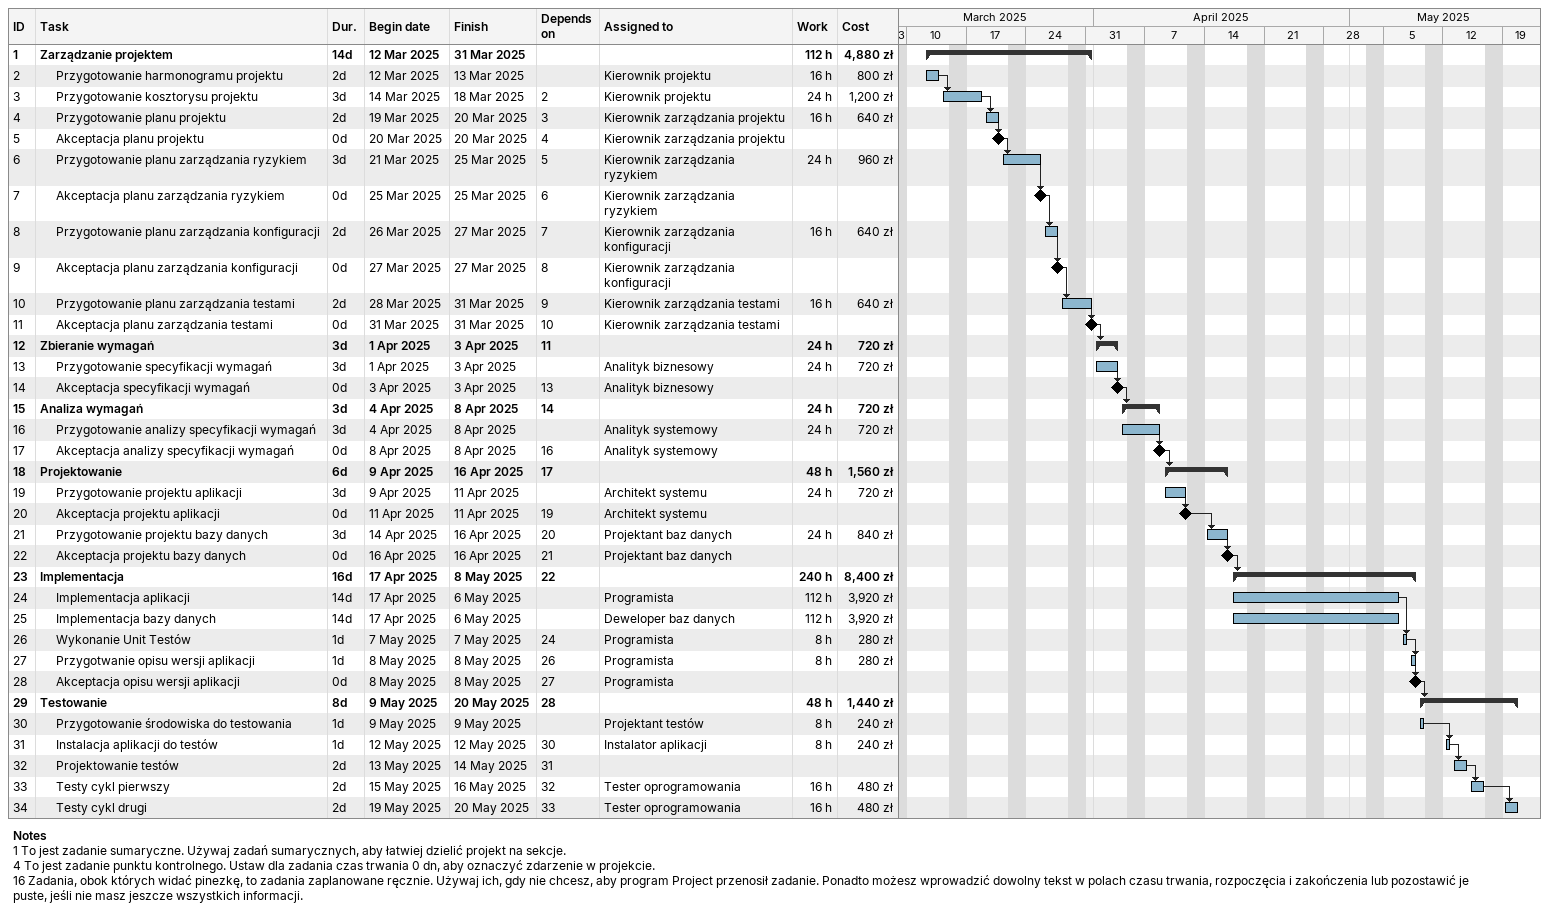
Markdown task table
| ID | Level | Task | Duration | Start | Finish | Predecessors | Resources | Work (h) | Cost (zł) |
|---|---|---|---|---|---|---|---|---|---|
| 1 | 1 | **Zarządzanie projektem** | 14d | 2025-03-12 | 2025-03-31 |  |  | 112 | 4880 |
| 2 | 2 | Przygotowanie harmonogramu projektu | 2d | 2025-03-12 | 2025-03-13 |  | Kierownik projektu | 16 | 800 |
| 3 | 2 | Przygotowanie kosztorysu projektu | 3d | 2025-03-14 | 2025-03-18 | 2 | Kierownik projektu | 24 | 1200 |
| 4 | 2 | Przygotowanie planu projektu | 2d | 2025-03-19 | 2025-03-20 | 3 | Kierownik zarządzania projektu | 16 | 640 |
| 5 | 2 | Akceptacja planu projektu | 0d | 2025-03-20 | 2025-03-20 | 4 | Kierownik zarządzania projektu |  |  |
| 6 | 2 | Przygotowanie planu zarządzania ryzykiem | 3d | 2025-03-21 | 2025-03-25 | 5 | Kierownik zarządzania ryzykiem | 24 | 960 |
| 7 | 2 | Akceptacja planu zarządzania ryzykiem | 0d | 2025-03-25 | 2025-03-25 | 6 | Kierownik zarządzania ryzykiem |  |  |
| 8 | 2 | Przygotowanie planu zarządzania konfiguracji | 2d | 2025-03-26 | 2025-03-27 | 7 | Kierownik zarządzania konfiguracji | 16 | 640 |
| 9 | 2 | Akceptacja planu zarządzania konfiguracji | 0d | 2025-03-27 | 2025-03-27 | 8 | Kierownik zarządzania konfiguracji |  |  |
| 10 | 2 | Przygotowanie planu zarządzania testami | 2d | 2025-03-28 | 2025-03-31 | 9 | Kierownik zarządzania testami | 16 | 640 |
| 11 | 2 | Akceptacja planu zarządzania testami | 0d | 2025-03-31 | 2025-03-31 | 10 | Kierownik zarządzania testami |  |  |
| 12 | 1 | **Zbieranie wymagań** | 3d | 2025-04-01 | 2025-04-03 | 11 |  | 24 | 720 |
| 13 | 2 | Przygotowanie specyfikacji wymagań | 3d | 2025-04-01 | 2025-04-03 |  | Analityk biznesowy | 24 | 720 |
| 14 | 2 | Akceptacja specyfikacji wymagań | 0d | 2025-04-03 | 2025-04-03 | 13 | Analityk biznesowy |  |  |
| 15 | 1 | **Analiza wymagań** | 3d | 2025-04-04 | 2025-04-08 | 14 |  | 24 | 720 |
| 16 | 2 | Przygotowanie analizy specyfikacji wymagań | 3d | 2025-04-04 | 2025-04-08 |  | Analityk systemowy | 24 | 720 |
| 17 | 2 | Akceptacja analizy specyfikacji wymagań | 0d | 2025-04-08 | 2025-04-08 | 16 | Analityk systemowy |  |  |
| 18 | 1 | **Projektowanie** | 6d | 2025-04-09 | 2025-04-16 | 17 |  | 48 | 1560 |
| 19 | 2 | Przygotowanie projektu aplikacji | 3d | 2025-04-09 | 2025-04-11 |  | Architekt systemu | 24 | 720 |
| 20 | 2 | Akceptacja projektu aplikacji | 0d | 2025-04-11 | 2025-04-11 | 19 | Architekt systemu |  |  |
| 21 | 2 | Przygotowanie projektu bazy danych | 3d | 2025-04-14 | 2025-04-16 | 20 | Projektant baz danych | 24 | 840 |
| 22 | 2 | Akceptacja projektu bazy danych | 0d | 2025-04-16 | 2025-04-16 | 21 | Projektant baz danych |  |  |
| 23 | 1 | **Implementacja** | 16d | 2025-04-17 | 2025-05-08 | 22 |  | 240 | 8400 |
| 24 | 2 | Implementacja aplikacji | 14d | 2025-04-17 | 2025-05-06 |  | Programista | 112 | 3920 |
| 25 | 2 | Implementacja bazy danych | 14d | 2025-04-17 | 2025-05-06 |  | Deweloper baz danych | 112 | 3920 |
| 26 | 2 | Wykonanie Unit Testów | 1d | 2025-05-07 | 2025-05-07 | 24 | Programista | 8 | 280 |
| 27 | 2 | Przygotwanie opisu wersji aplikacji | 1d | 2025-05-08 | 2025-05-08 | 26 | Programista | 8 | 280 |
| 28 | 2 | Akceptacja opisu wersji aplikacji | 0d | 2025-05-08 | 2025-05-08 | 27 | Programista |  |  |
| 29 | 1 | **Testowanie** | 8d | 2025-05-09 | 2025-05-20 | 28 |  | 48 | 1440 |
| 30 | 2 | Przygotowanie środowiska do testowania | 1d | 2025-05-09 | 2025-05-09 |  | Projektant testów | 8 | 240 |
| 31 | 2 | Instalacja aplikacji do testów | 1d | 2025-05-12 | 2025-05-12 | 30 | Instalator aplikacji | 8 | 240 |
| 32 | 2 | Projektowanie testów | 2d | 2025-05-13 | 2025-05-14 | 31 |  |  |  |
| 33 | 2 | Testy cykl pierwszy | 2d | 2025-05-15 | 2025-05-16 | 32 | Tester oprogramowania | 16 | 480 |
| 34 | 2 | Testy cykl drugi | 2d | 2025-05-19 | 2025-05-20 | 33 | Tester oprogramowania | 16 | 480 |

Notes
- 1: To jest zadanie sumaryczne. Używaj zadań sumarycznych, aby łatwiej dzielić projekt na sekcje.
- 4: To jest zadanie punktu kontrolnego. Ustaw dla zadania czas trwania 0 dn, aby oznaczyć zdarzenie w projekcie.
- 16: Zadania, obok których widać pinezkę, to zadania zaplanowane ręcznie. Używaj ich, gdy nie chcesz, aby program Project przenosił zadanie. Ponadto możesz wprowadzić dowolny tekst w polach czasu trwania, rozpoczęcia i zakończenia lub pozostawić je puste, jeśli nie masz jeszcze wszystkich informacji.
